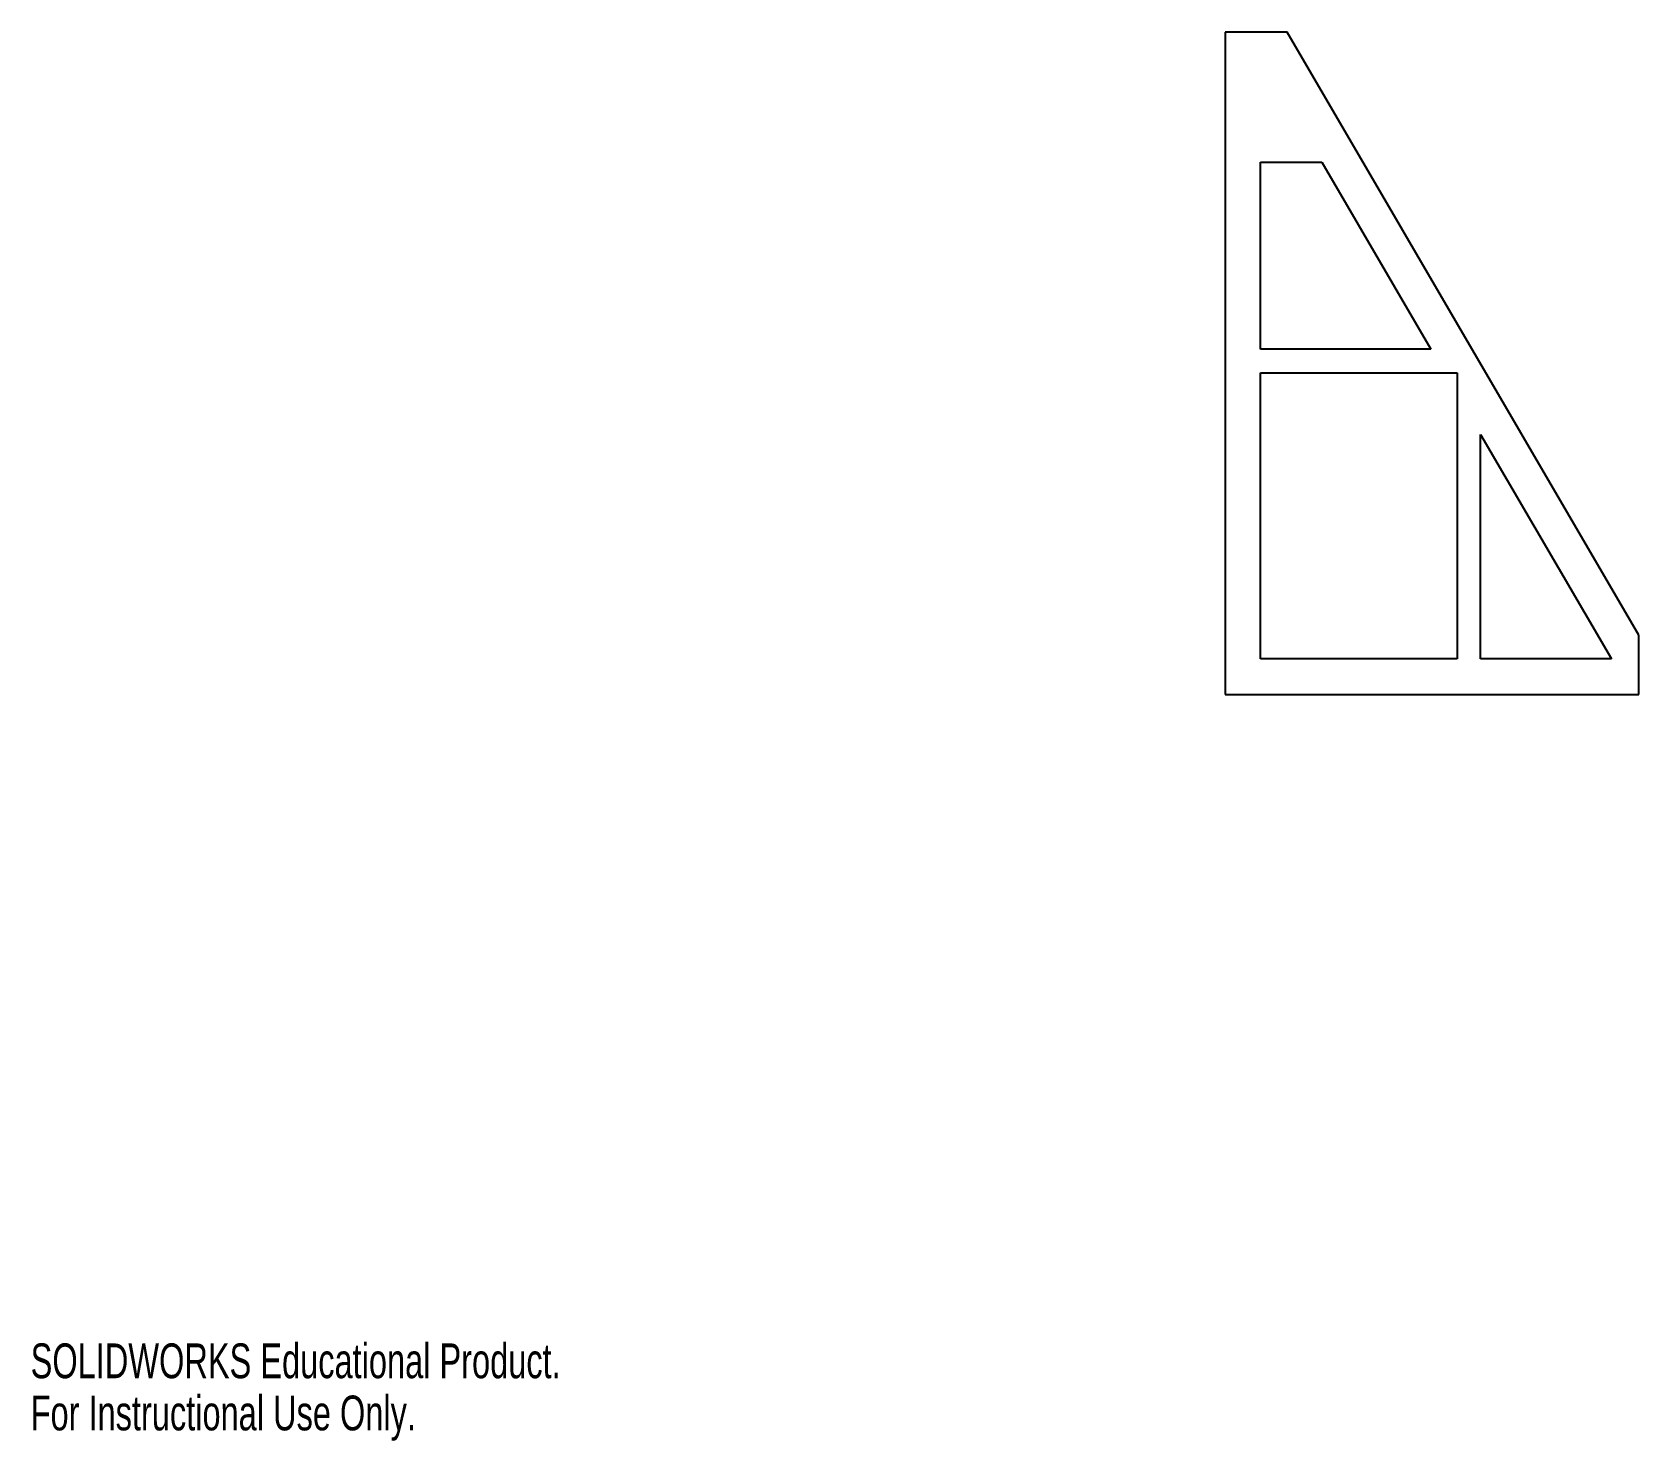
# Model space of a CAD drawing. Header units: inches. Extents: x 0.01 to 6.8, y 0 to 5.95.
import ezdxf

# ---------------------------------------------------------------- set-up
doc = ezdxf.new("R2010")
doc.units = ezdxf.units.IN
doc.header["$MEASUREMENT"] = 0
doc.styles.add('SLDTEXTSTYLE0', font='TXT', dxfattribs={"width": 0.7})

msp = doc.modelspace()

# ---------------------------------------------------------------- linework, layer by layer
at = {"color": 7, "linetype": 'Continuous', "lineweight": 25}
for p, q in [((5.3136, 5.9538), (5.0511, 5.9538)), ((5.0511, 5.9538), (5.0511, 3.1538)), ((6.8011, 3.4038), (5.3136, 5.9538)), ((5.2011, 5.4038), (5.4608, 5.4038)), ((5.2011, 4.6131), (5.2011, 5.4038)), ((5.4608, 5.4038), (5.922, 4.6131)), ((5.922, 4.6131), (5.2011, 4.6131)), ((5.2011, 4.5131), (6.032, 4.5131)), ((5.2011, 3.3038), (5.2011, 4.5131)), ((6.032, 4.5131), (6.032, 3.3038)), ((6.132, 4.2531), (6.6858, 3.3038)), ((6.132, 3.3038), (6.132, 4.2531)), ((6.8011, 3.1538), (6.8011, 3.4038)), ((6.032, 3.3038), (5.2011, 3.3038)), ((6.6858, 3.3038), (6.132, 3.3038)), ((5.0511, 3.1538), (6.8011, 3.1538))]:
    msp.add_line(p, q, dxfattribs=at)

# ---------------------------------------------------------------- texts
at = {"color": 7, "linetype": 'Continuous', "char_height": 0.14705, "attachment_point": 1, "style": 'SLDTEXTSTYLE0'}
for s, insert in [('SOLIDWORKS Educational Product.', (0, 0.4101)), ('For Instructional Use Only.', (0, 0.1896))]:
    msp.add_mtext(s, dxfattribs=dict(at, insert=insert))

doc.saveas('drawing.dxf')
